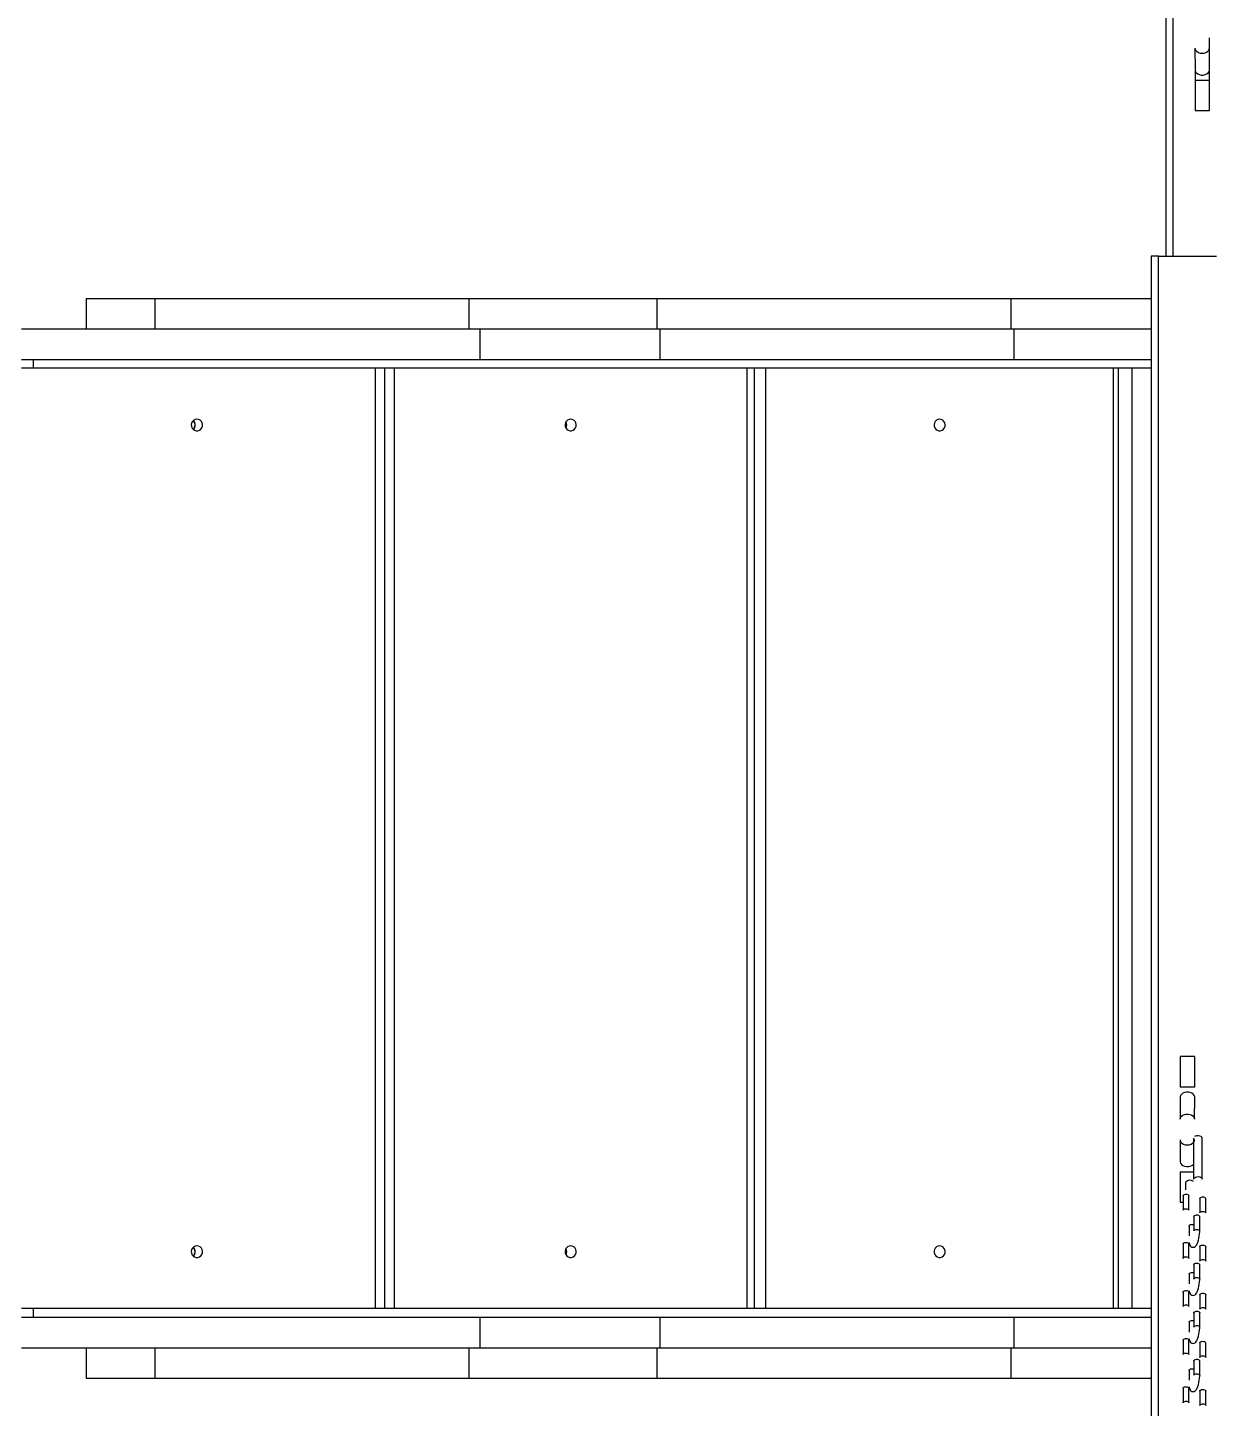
# Model space of a CAD drawing. Header units: millimetres. Extents: x -8045 to 6871, y -5915 to 5473.
# Drawn here: x -1458 to -642, y 624 to 1571 of the extents above; entities that cross this region are included whole.
import ezdxf

# ---------------------------------------------------------------- set-up
doc = ezdxf.new("R2010")
doc.units = ezdxf.units.MM
for name, color, linetype in [('DIKOM_ОБЪЕКТ', 7, 'Continuous'), ('DIKOM_РАЗМЕР_ЗОНА', 7, 'Continuous'), ('DIKOM_РАЗМЕР_ОБЪЕКТА', 7, 'Continuous')]:
    doc.layers.add(name, color=color, linetype=linetype)
doc.styles.add('style1', font='arial.ttf', dxfattribs={"width": 0.8})
doc.dimstyles.new('1-50', dxfattribs={"dimtxt": 300, "dimasz": 200, "dimexe": 100, "dimexo": 0, "dimgap": 100, "dimtad": 1, "dimtxsty": 'style1', "dimcen": 200, "dimclrd": 7, "dimclre": 7, "dimclrt": 7, "dimadec": 1, "dimazin": 2, "dimtfac": 1, "dimtmove": 0, "dimatfit": 2, "dimfxl": 0, "dimlwd": 25, "dimlwe": 18, "dimarcsym": 0})

# ---------------------------------------------------------------- blocks, each defined once
blk = doc.blocks.new('*D10')
at = {"layer": 'Defpoints', "color": 0, "linetype": 'Continuous', "transparency": 16777216}
for p in [(-1653.81, 3474.95), (-5616.46, -3083.4), (491.01, -3083.4)]:
    blk.add_point(p, dxfattribs=at)
at = {"layer": 'DIKOM_РАЗМЕР_ОБЪЕКТА', "color": 7, "linetype": 'Continuous', "lineweight": 18, "transparency": 16777216}
for p, q in [((-1653.81, 3474.95), (-5716.46, 3474.95)), ((491.01, -3083.4), (-5716.46, -3083.4))]:
    blk.add_line(p, q, dxfattribs=at)
at = {"layer": 'DIKOM_РАЗМЕР_ОБЪЕКТА', "color": 7, "linetype": 'Continuous', "lineweight": 25, "transparency": 16777216}
blk.add_line((-5616.46, 3274.95), (-5616.46, -2883.4), dxfattribs=at)
at = {"layer": 'DIKOM_РАЗМЕР_ОБЪЕКТА', "color": 7, "linetype": 'Continuous', "transparency": 16777216}
for points in [[(-5649.79, 3274.95), (-5583.12, 3274.95), (-5616.46, 3474.95)], [(-5649.79, -2883.4), (-5583.12, -2883.4), (-5616.46, -3083.4)]]:
    blk.add_solid(points, dxfattribs=at)
at = {"layer": 'DIKOM_РАЗМЕР_ОБЪЕКТА', "color": 7, "linetype": 'Continuous', "lineweight": 15, "transparency": 16777216, "insert": (-5869.63, -1326.86), "char_height": 300, "attachment_point": 5, "rotation": 90, "style": 'style1'}
blk.add_mtext('6550', dxfattribs=at)
blk = doc.blocks.new('*D12')
at = {"layer": 'Defpoints', "color": 0, "transparency": 16777216}
for p in [(-2189.61, 5472.65), (-7595.21, -5084.97), (-495.58, -5084.97)]:
    blk.add_point(p, dxfattribs=at)
at = {"layer": 'DIKOM_РАЗМЕР_ЗОНА', "color": 7, "lineweight": 18, "transparency": 16777216}
for p, q in [((-2189.61, 5472.65), (-7695.21, 5472.65)), ((-495.58, -5084.97), (-7695.21, -5084.97))]:
    blk.add_line(p, q, dxfattribs=at)
at = {"layer": 'DIKOM_РАЗМЕР_ЗОНА', "color": 7, "lineweight": 25, "transparency": 16777216}
blk.add_line((-7595.21, 5272.65), (-7595.21, -4884.97), dxfattribs=at)
at = {"layer": 'DIKOM_РАЗМЕР_ЗОНА', "color": 7, "transparency": 16777216}
for points in [[(-7628.55, 5272.65), (-7561.88, 5272.65), (-7595.21, 5472.65)], [(-7628.55, -4884.97), (-7561.88, -4884.97), (-7595.21, -5084.97)]]:
    blk.add_solid(points, dxfattribs=at)
at = {"layer": 'DIKOM_РАЗМЕР_ЗОНА', "color": 7, "transparency": 16777216, "insert": (-7848.38, -1452.59), "char_height": 300, "attachment_point": 5, "rotation": 90, "style": 'style1'}
blk.add_mtext('10550', dxfattribs=at)

msp = doc.modelspace()

# ---------------------------------------------------------------- linework, layer by layer
at = {"layer": 'DIKOM_ОБЪЕКТ', "color": 7, "linetype": 'Continuous', "lineweight": 15}
for p, q in [((-675.639, 1813.843), (-675.639, 1413.843)), ((-670.663, 1413.843), (-670.663, 1813.843)), ((-655.769, 1556.748), (-655.7, 1541.748)), ((-645.7, 1541.795), (-645.77, 1556.795)), ((-655.686, 1534.701), (-655.686, 1513.843)), ((-655.686, 1534.701), (-645.686, 1534.701)), ((-645.686, 1513.843), (-645.686, 1534.701)), ((-655.686, 1513.843), (-650.709, 1513.843)), ((-650.709, 1513.843), (-645.686, 1513.843)), ((-685.854, 1413.843), (-685.854, -174.063)), ((-680.877, 1413.843), (-685.854, 1413.843)), ((-680.877, 1413.843), (-640.877, 1413.843)), ((-680.877, 373.603), (-680.877, 1413.843)), ((-1417.358, 1384.843), (-1417.358, 1363.843)), ((-1417.358, 1384.843), (-1370.26, 1384.843)), ((-1370.26, 1384.843), (-1370.26, 1363.843)), ((-1370.26, 1384.843), (-1154.642, 1384.843)), ((-1154.642, 1384.843), (-1154.642, 1363.843)), ((-1154.642, 1384.843), (-1025.418, 1384.843)), ((-1025.418, 1384.843), (-1025.418, 1363.843)), ((-1025.418, 1384.843), (-782.257, 1384.843)), ((-782.257, 1384.843), (-782.257, 1363.843)), ((-782.257, 1384.843), (-685.854, 1384.843)), ((-1461.813, 1363.843), (-1146.938, 1363.843)), ((-1146.938, 1363.843), (-1146.938, 1342.843)), ((-1146.938, 1363.843), (-1023.259, 1363.843)), ((-1023.259, 1363.843), (-1023.259, 1342.843)), ((-1023.259, 1363.843), (-780.098, 1363.843)), ((-780.098, 1363.843), (-780.098, 1342.843)), ((-780.098, 1363.843), (-685.854, 1363.843)), ((-1461.813, 1342.843), (-1146.938, 1342.843)), ((-1453.511, 1336.843), (-1461.813, 1336.843)), ((-1453.511, 1336.843), (-1453.511, 1342.843)), ((-685.854, 1336.843), (-1453.511, 1336.843)), ((-1218.589, 690.843), (-1218.589, 1336.843)), ((-1212.405, 1336.843), (-1212.405, 690.843)), ((-1205.862, 1336.843), (-1205.862, 690.843)), ((-1146.938, 1342.843), (-1023.259, 1342.843)), ((-1023.259, 1342.843), (-780.098, 1342.843)), ((-963.313, 690.843), (-963.313, 1336.843)), ((-958.561, 1336.843), (-958.561, 690.843)), ((-950.646, 1336.843), (-950.646, 690.843)), ((-780.098, 1342.843), (-685.854, 1342.843)), ((-711.63, 690.843), (-711.63, 1336.843)), ((-708.405, 1336.843), (-708.405, 690.843)), ((-699.173, 1336.843), (-699.173, 690.843)), ((-665.9, 863.843), (-665.9, 842.985)), ((-655.9, 863.843), (-665.9, 863.843)), ((-655.9, 842.985), (-655.9, 863.843)), ((-665.914, 835.937), (-665.984, 820.937)), ((-655.9, 842.985), (-665.9, 842.985)), ((-655.984, 820.891), (-655.914, 835.891)), ((-665.984, 806.748), (-665.914, 791.748)), ((-656.715, 807.809), (-656.715, 779.71)), ((-650.715, 779.71), (-650.715, 807.809)), ((-665.9, 784.701), (-665.9, 763.843)), ((-665.9, 784.701), (-656.715, 784.701)), ((-662.075, 777.606), (-662.19, 777.144)), ((-662.19, 777.144), (-662.19, 772.307)), ((-663.892, 768.194), (-663.892, 758.276)), ((-659.892, 758.276), (-659.892, 768.194)), ((-665.9, 763.843), (-663.892, 763.843)), ((-652.35, 766.344), (-652.35, 756.427)), ((-648.35, 756.427), (-648.35, 766.344)), ((-656.479, 753.989), (-656.479, 744.072)), ((-652.479, 744.072), (-652.479, 753.989)), ((-659.763, 747.491), (-659.763, 740.784)), ((-663.892, 735.136), (-663.892, 725.218)), ((-659.892, 725.218), (-659.892, 735.136)), ((-652.35, 733.286), (-652.35, 723.369)), ((-648.35, 723.369), (-648.35, 733.286)), ((-656.479, 720.931), (-656.479, 711.014)), ((-652.479, 711.014), (-652.479, 720.931)), ((-659.763, 714.433), (-659.763, 707.726)), ((-663.892, 702.078), (-663.892, 692.161)), ((-659.892, 692.161), (-659.892, 702.078)), ((-652.35, 700.229), (-652.35, 690.311)), ((-648.35, 690.311), (-648.35, 700.229)), ((-1453.511, 690.843), (-1461.813, 690.843)), ((-1461.813, 684.843), (-1146.938, 684.843)), ((-685.854, 690.843), (-1453.511, 690.843)), ((-1453.511, 684.843), (-1453.511, 690.843)), ((-1146.938, 684.843), (-1146.938, 663.843)), ((-1146.938, 684.843), (-1023.259, 684.843)), ((-1023.259, 684.843), (-1023.259, 663.843)), ((-1023.259, 684.843), (-780.098, 684.843)), ((-780.098, 684.843), (-780.098, 663.843)), ((-780.098, 684.843), (-685.854, 684.843)), ((-656.479, 687.873), (-656.479, 677.956)), ((-652.479, 677.956), (-652.479, 687.873)), ((-659.763, 681.375), (-659.763, 674.668)), ((-1461.813, 663.843), (-1146.938, 663.843)), ((-1417.358, 663.843), (-1417.358, 642.843)), ((-1370.26, 663.843), (-1370.26, 642.843)), ((-1154.642, 663.843), (-1154.642, 642.843)), ((-1146.938, 663.843), (-1023.259, 663.843)), ((-1025.418, 663.843), (-1025.418, 642.843)), ((-1023.259, 663.843), (-780.098, 663.843)), ((-782.257, 663.843), (-782.257, 642.843)), ((-780.098, 663.843), (-685.854, 663.843)), ((-663.892, 669.02), (-663.892, 659.103)), ((-659.892, 659.103), (-659.892, 669.02)), ((-652.35, 667.171), (-652.35, 657.253)), ((-648.35, 657.253), (-648.35, 667.171)), ((-656.479, 654.815), (-656.479, 644.898)), ((-652.479, 644.898), (-652.479, 654.815)), ((-659.763, 648.317), (-659.763, 641.61)), ((-1417.358, 642.843), (-1370.26, 642.843)), ((-1370.26, 642.843), (-1154.642, 642.843)), ((-1154.642, 642.843), (-1025.418, 642.843)), ((-1025.418, 642.843), (-782.257, 642.843)), ((-782.257, 642.843), (-685.854, 642.843)), ((-663.892, 635.962), (-663.892, 626.045)), ((-659.892, 626.045), (-659.892, 635.962)), ((-652.35, 634.113), (-652.35, 624.196)), ((-648.35, 624.196), (-648.35, 634.113))]:
    msp.add_line(p, q, dxfattribs=at)
at = {"layer": 'DIKOM_ОБЪЕКТ', "color": 7, "linetype": 'Continuous', "lineweight": 15, "flags": 128}
for points in [[(-655.769, 1556.759), (-655.668, 1556.052), (-655.216, 1555.145), (-654.435, 1554.358), (-653.381, 1553.751), (-652.134, 1553.367), (-650.786, 1553.236)], [(-650.786, 1553.236), (-649.436, 1553.367), (-648.186, 1553.751), (-647.127, 1554.358), (-646.338, 1555.145), (-645.877, 1556.052), (-645.77, 1556.814)], [(-655.7, 1541.748), (-655.689, 1541.53), (-655.417, 1540.588), (-654.794, 1539.733), (-653.868, 1539.029), (-652.707, 1538.529), (-651.397, 1538.269), (-650.035, 1538.269), (-648.723, 1538.529), (-647.557, 1539.029), (-646.624, 1539.733), (-645.994, 1540.588), (-645.713, 1541.53), (-645.7, 1541.795)], [(-1341.324, 1301.843), (-1342.481, 1301.665), (-1343.536, 1301.148), (-1344.394, 1300.337), (-1344.98, 1299.304), (-1345.24, 1298.142), (-1345.153, 1296.953), (-1344.725, 1295.843), (-1343.995, 1294.91), (-1343.028, 1294.239), (-1341.909, 1293.887), (-1340.738, 1293.887), (-1339.62, 1294.239), (-1338.652, 1294.91), (-1337.922, 1295.843), (-1337.495, 1296.953), (-1337.407, 1298.142), (-1337.668, 1299.304), (-1338.253, 1300.337), (-1339.111, 1301.148), (-1340.166, 1301.665), (-1341.324, 1301.843)], [(-1084.588, 1301.843), (-1085.731, 1301.665), (-1086.774, 1301.148), (-1087.622, 1300.337), (-1088.2, 1299.304), (-1088.458, 1298.142), (-1088.371, 1296.953), (-1087.948, 1295.843), (-1087.227, 1294.91), (-1086.271, 1294.239), (-1085.166, 1293.887), (-1084.009, 1293.887), (-1082.904, 1294.239), (-1081.948, 1294.91), (-1081.227, 1295.843), (-1080.804, 1296.953), (-1080.718, 1298.142), (-1080.975, 1299.304), (-1081.553, 1300.337), (-1082.401, 1301.148), (-1083.444, 1301.665), (-1084.588, 1301.843)], [(-831.138, 1301.843), (-832.265, 1301.665), (-833.292, 1301.148), (-834.128, 1300.337), (-834.698, 1299.304), (-834.951, 1298.142), (-834.866, 1296.953), (-834.45, 1295.843), (-833.739, 1294.91), (-832.797, 1294.239), (-831.708, 1293.887), (-830.568, 1293.887), (-829.479, 1294.239), (-828.537, 1294.91), (-827.826, 1295.843), (-827.41, 1296.953), (-827.324, 1298.142), (-827.578, 1299.304), (-828.148, 1300.337), (-828.984, 1301.148), (-830.011, 1301.665), (-831.138, 1301.843)], [(-655.914, 835.891), (-655.927, 836.155), (-656.208, 837.098), (-656.839, 837.953), (-657.771, 838.656), (-658.937, 839.157), (-660.249, 839.416), (-661.611, 839.416), (-662.921, 839.157), (-664.082, 838.656), (-665.008, 837.953), (-665.631, 837.098), (-665.903, 836.155), (-665.914, 835.937)], [(-665.984, 820.925), (-665.973, 821.155), (-665.7, 822.098), (-665.078, 822.953), (-664.152, 823.656), (-662.991, 824.157), (-661.681, 824.416), (-660.319, 824.416), (-659.007, 824.157), (-657.841, 823.656), (-656.908, 822.953), (-656.278, 822.098), (-655.996, 821.155), (-655.984, 820.876)], [(-665.984, 806.759), (-665.882, 806.052), (-665.431, 805.145), (-664.649, 804.358), (-663.596, 803.751), (-662.348, 803.367), (-661, 803.236)], [(-661, 803.236), (-659.65, 803.367), (-658.4, 803.751), (-657.341, 804.358), (-656.552, 805.145), (-656.092, 806.052), (-655.984, 806.814)], [(-650.715, 807.809), (-650.723, 807.93), (-650.977, 808.499), (-651.562, 808.985), (-652.406, 809.328), (-653.408, 809.489), (-654.447, 809.447), (-655.398, 809.207), (-656.031, 808.883)], [(-665.914, 791.748), (-665.903, 791.53), (-665.631, 790.588), (-665.008, 789.733), (-664.082, 789.029), (-662.921, 788.529), (-661.611, 788.269), (-660.249, 788.269), (-658.937, 788.529), (-657.771, 789.029), (-656.839, 789.733), (-656.715, 789.861)], [(-656.715, 779.711), (-656.601, 780.172), (-656.146, 780.7), (-655.398, 781.108), (-654.447, 781.348), (-653.408, 781.39), (-652.406, 781.229), (-651.562, 780.885), (-650.977, 780.4), (-650.723, 779.831), (-650.715, 779.711)], [(-663.892, 768.194), (-663.815, 768.502), (-663.46, 768.893), (-662.865, 769.177), (-662.122, 769.312), (-661.344, 769.277), (-660.65, 769.076), (-660.145, 768.741), (-659.905, 768.323), (-659.892, 768.194)], [(-652.35, 766.344), (-652.274, 766.652), (-651.918, 767.043), (-651.323, 767.328), (-650.58, 767.463), (-649.803, 767.427), (-649.108, 767.227), (-648.603, 766.892), (-648.363, 766.474), (-648.35, 766.344)], [(-663.892, 758.276), (-663.815, 758.584), (-663.46, 758.975), (-662.865, 759.26), (-662.122, 759.395), (-661.344, 759.359), (-660.65, 759.159), (-660.145, 758.824), (-659.905, 758.406), (-659.892, 758.272)], [(-659.763, 747.491), (-659.687, 747.799), (-659.331, 748.19), (-658.736, 748.475), (-657.994, 748.609), (-657.216, 748.574), (-656.521, 748.374), (-656.479, 748.354)], [(-656.479, 753.989), (-656.402, 754.297), (-656.046, 754.688), (-655.452, 754.973), (-654.709, 755.108), (-653.931, 755.072)], [(-653.931, 755.072), (-653.237, 754.872), (-652.731, 754.537), (-652.492, 754.119), (-652.479, 753.989)], [(-652.35, 756.427), (-652.274, 756.735), (-651.918, 757.126), (-651.323, 757.411), (-650.58, 757.545), (-649.803, 757.51), (-649.108, 757.31), (-648.603, 756.975), (-648.363, 756.557), (-648.35, 756.427)], [(-659.665, 736.054), (-659.633, 735.717), (-659.314, 734.552), (-658.972, 733.932), (-658.463, 733.397), (-657.771, 733.02), (-656.968, 732.895), (-656.202, 733.042), (-655.6, 733.361), (-655.106, 733.801), (-654.653, 734.401), (-654.15, 735.354), (-653.717, 736.476), (-653.318, 737.826), (-652.993, 739.247), (-652.743, 740.707), (-652.571, 742.157), (-652.486, 743.544), (-652.479, 744.072), (-652.479, 744.072)], [(-656.479, 744.071), (-656.402, 744.38), (-656.046, 744.771), (-655.452, 745.056), (-654.709, 745.19), (-653.931, 745.155), (-653.237, 744.954), (-652.731, 744.62), (-652.492, 744.201), (-652.479, 744.066)], [(-1341.324, 733.843), (-1342.481, 733.665), (-1343.536, 733.148), (-1344.394, 732.337), (-1344.98, 731.304), (-1345.24, 730.142), (-1345.153, 728.953), (-1344.725, 727.843), (-1343.995, 726.91), (-1343.028, 726.239), (-1341.909, 725.887), (-1340.738, 725.887), (-1339.62, 726.239), (-1338.652, 726.91), (-1337.922, 727.843), (-1337.495, 728.953), (-1337.407, 730.142), (-1337.668, 731.304), (-1338.253, 732.337), (-1339.111, 733.148), (-1340.166, 733.665), (-1341.324, 733.843)], [(-1084.588, 733.843), (-1085.731, 733.665), (-1086.774, 733.148), (-1087.622, 732.337), (-1088.2, 731.304), (-1088.458, 730.142), (-1088.371, 728.953), (-1087.948, 727.843), (-1087.227, 726.91), (-1086.271, 726.239), (-1085.166, 725.887), (-1084.009, 725.887), (-1082.904, 726.239), (-1081.948, 726.91), (-1081.227, 727.843), (-1080.804, 728.953), (-1080.718, 730.142), (-1080.975, 731.304), (-1081.553, 732.337), (-1082.401, 733.148), (-1083.444, 733.665), (-1084.588, 733.843)], [(-831.138, 733.843), (-832.265, 733.665), (-833.292, 733.148), (-834.128, 732.337), (-834.698, 731.304), (-834.951, 730.142), (-834.866, 728.953), (-834.45, 727.843), (-833.739, 726.91), (-832.797, 726.239), (-831.708, 725.887), (-830.568, 725.887), (-829.479, 726.239), (-828.537, 726.91), (-827.826, 727.843), (-827.41, 728.953), (-827.324, 730.142), (-827.578, 731.304), (-828.148, 732.337), (-828.984, 733.148), (-830.011, 733.665), (-831.138, 733.843)], [(-663.892, 735.136), (-663.815, 735.444), (-663.46, 735.835), (-662.865, 736.12), (-662.122, 736.254), (-661.344, 736.219), (-660.65, 736.018), (-660.145, 735.684), (-659.905, 735.265), (-659.892, 735.136)], [(-652.35, 733.286), (-652.274, 733.595), (-651.918, 733.986), (-651.323, 734.27), (-650.58, 734.405), (-649.803, 734.369), (-649.108, 734.169), (-648.603, 733.834), (-648.363, 733.416), (-648.35, 733.286)], [(-663.892, 725.218), (-663.815, 725.527), (-663.46, 725.918), (-662.865, 726.202), (-662.122, 726.337), (-661.344, 726.301), (-660.65, 726.101), (-660.145, 725.766), (-659.905, 725.348), (-659.892, 725.214)], [(-656.479, 720.931), (-656.402, 721.239), (-656.046, 721.63), (-655.452, 721.915), (-654.709, 722.05), (-653.931, 722.014)], [(-653.931, 722.014), (-653.237, 721.814), (-652.731, 721.479), (-652.492, 721.061), (-652.479, 720.931)], [(-652.35, 723.369), (-652.274, 723.677), (-651.918, 724.068), (-651.323, 724.353), (-650.58, 724.488), (-649.803, 724.452), (-649.108, 724.252), (-648.603, 723.917), (-648.363, 723.499), (-648.35, 723.369)], [(-659.763, 714.433), (-659.687, 714.741), (-659.331, 715.132), (-658.736, 715.417), (-657.994, 715.552), (-657.216, 715.516), (-656.521, 715.316), (-656.479, 715.296)], [(-659.665, 702.996), (-659.633, 702.66), (-659.314, 701.494), (-658.972, 700.874), (-658.463, 700.339), (-657.771, 699.962), (-656.968, 699.837), (-656.202, 699.984), (-655.6, 700.303), (-655.106, 700.743), (-654.653, 701.343), (-654.15, 702.296), (-653.717, 703.418), (-653.318, 704.768), (-652.993, 706.189), (-652.743, 707.649), (-652.571, 709.099), (-652.486, 710.487), (-652.479, 711.014), (-652.479, 711.014)], [(-656.479, 711.013), (-656.402, 711.322), (-656.046, 711.713), (-655.452, 711.998), (-654.709, 712.132), (-653.931, 712.097), (-653.237, 711.896), (-652.731, 711.562), (-652.492, 711.144), (-652.479, 711.008)], [(-663.892, 702.078), (-663.815, 702.386), (-663.46, 702.777), (-662.865, 703.062), (-662.122, 703.196), (-661.344, 703.161), (-660.65, 702.96), (-660.145, 702.626), (-659.905, 702.208), (-659.892, 702.078)], [(-652.35, 700.229), (-652.274, 700.537), (-651.918, 700.928), (-651.323, 701.212), (-650.58, 701.347), (-649.803, 701.312), (-649.108, 701.111), (-648.603, 700.776), (-648.363, 700.358), (-648.35, 700.229)], [(-663.892, 692.16), (-663.815, 692.469), (-663.46, 692.86), (-662.865, 693.144), (-662.122, 693.279), (-661.344, 693.244), (-660.65, 693.043), (-660.145, 692.708), (-659.905, 692.29), (-659.892, 692.156)], [(-659.763, 681.375), (-659.687, 681.683), (-659.331, 682.074), (-658.736, 682.359), (-657.994, 682.494), (-657.216, 682.458), (-656.521, 682.258), (-656.479, 682.238)], [(-656.479, 687.873), (-656.402, 688.182), (-656.046, 688.573), (-655.452, 688.857), (-654.709, 688.992), (-653.931, 688.956)], [(-653.931, 688.956), (-653.237, 688.756), (-652.731, 688.421), (-652.492, 688.003), (-652.479, 687.873)], [(-652.35, 690.311), (-652.274, 690.619), (-651.918, 691.01), (-651.323, 691.295), (-650.58, 691.43), (-649.803, 691.394), (-649.108, 691.194), (-648.603, 690.859), (-648.363, 690.441), (-648.35, 690.312)], [(-659.665, 669.939), (-659.633, 669.602), (-659.314, 668.436), (-658.972, 667.816), (-658.463, 667.281), (-657.771, 666.904), (-656.968, 666.779), (-656.202, 666.926), (-655.6, 667.245), (-655.106, 667.686), (-654.653, 668.285), (-654.15, 669.238), (-653.717, 670.36), (-653.318, 671.71), (-652.993, 673.131), (-652.743, 674.591), (-652.571, 676.041), (-652.486, 677.429), (-652.479, 677.956), (-652.479, 677.956)], [(-656.479, 677.955), (-656.402, 678.264), (-656.046, 678.655), (-655.452, 678.94), (-654.709, 679.075), (-653.931, 679.039), (-653.237, 678.839), (-652.731, 678.504), (-652.492, 678.086), (-652.479, 677.951)], [(-663.892, 669.02), (-663.815, 669.328), (-663.46, 669.719), (-662.865, 670.004), (-662.122, 670.139), (-661.344, 670.103), (-660.65, 669.903), (-660.145, 669.568), (-659.905, 669.15), (-659.892, 669.02)], [(-652.35, 667.171), (-652.274, 667.479), (-651.918, 667.87), (-651.323, 668.154), (-650.58, 668.289), (-649.803, 668.254), (-649.108, 668.053), (-648.603, 667.719), (-648.363, 667.3), (-648.35, 667.171)], [(-663.892, 659.102), (-663.815, 659.411), (-663.46, 659.802), (-662.865, 660.086), (-662.122, 660.221), (-661.344, 660.186), (-660.65, 659.985), (-660.145, 659.651), (-659.905, 659.232), (-659.892, 659.098)], [(-656.479, 654.815), (-656.402, 655.124), (-656.046, 655.515), (-655.452, 655.799), (-654.709, 655.934), (-653.931, 655.899)], [(-653.931, 655.899), (-653.237, 655.698), (-652.731, 655.363), (-652.492, 654.945), (-652.479, 654.815)], [(-652.35, 657.253), (-652.274, 657.562), (-651.918, 657.953), (-651.323, 658.237), (-650.58, 658.372), (-649.803, 658.336), (-649.108, 658.136), (-648.603, 657.801), (-648.363, 657.383), (-648.35, 657.254)], [(-659.763, 648.317), (-659.687, 648.626), (-659.331, 649.017), (-658.736, 649.301), (-657.994, 649.436), (-657.216, 649.4), (-656.521, 649.2), (-656.479, 649.18)], [(-659.665, 636.881), (-659.633, 636.544), (-659.314, 635.378), (-658.972, 634.758), (-658.463, 634.223), (-657.771, 633.846), (-656.968, 633.721), (-656.202, 633.868), (-655.6, 634.188), (-655.106, 634.628), (-654.653, 635.228), (-654.15, 636.18), (-653.717, 637.303), (-653.318, 638.652), (-652.993, 640.074), (-652.743, 641.533), (-652.571, 642.983), (-652.486, 644.371), (-652.479, 644.898), (-652.479, 644.898)], [(-656.479, 644.898), (-656.402, 645.206), (-656.046, 645.597), (-655.452, 645.882), (-654.709, 646.017), (-653.931, 645.981), (-653.237, 645.781), (-652.731, 645.446), (-652.492, 645.028), (-652.479, 644.893)], [(-663.892, 635.962), (-663.815, 636.27), (-663.46, 636.661), (-662.865, 636.946), (-662.122, 637.081), (-661.344, 637.045), (-660.65, 636.845), (-660.145, 636.51), (-659.905, 636.092), (-659.892, 635.962)], [(-652.35, 634.113), (-652.274, 634.421), (-651.918, 634.812), (-651.323, 635.097), (-650.58, 635.231), (-649.803, 635.196), (-649.108, 634.995), (-648.603, 634.661), (-648.363, 634.243), (-648.35, 634.113)], [(-663.892, 626.044), (-663.815, 626.353), (-663.46, 626.744), (-662.865, 627.029), (-662.122, 627.163), (-661.344, 627.128), (-660.65, 626.927), (-660.145, 626.593), (-659.905, 626.175), (-659.892, 626.04)], [(-652.35, 624.196), (-652.274, 624.504), (-651.918, 624.895), (-651.323, 625.179), (-650.58, 625.314), (-649.803, 625.279), (-649.108, 625.078), (-648.603, 624.743), (-648.363, 624.325), (-648.35, 624.196)]]:
    msp.add_lwpolyline(points, dxfattribs=at)
at = {"layer": 'DIKOM_ОБЪЕКТ', "color": 7, "linetype": 'Continuous', "lineweight": 15}
for centre, radius, start, end in [((-1346.553, 1297.843), 4.043, 311.343473, 48.656527), ((-1347.161, 1297.843), 4.568, 331.696723, 28.303277), ((-1092.109, 1297.843), 4.616, 334.331629, 25.668371), ((-1091.346, 1297.843), 4.097, 328.317472, 31.682528), ((-659.131, 774.981), 3.945, 53.031426, 138.28581), ((-1346.552, 729.843), 4.043, 311.342945, 48.657055), ((-1347.158, 729.843), 4.568, 332.093221, 27.906779), ((-1092.109, 729.843), 4.618, 334.309686, 25.690314), ((-1091.345, 729.843), 4.097, 328.31414, 31.68586)]:
    msp.add_arc(centre, radius, start, end, dxfattribs=at)
for points, knots in [([(-645.769, 1556.813), (-645.77, 1556.957), (-645.772, 1557.405), (-645.776, 1558.355), (-645.779, 1559.54), (-645.781, 1560.707), (-645.782, 1561.78), (-645.783, 1562.806), (-645.783, 1563.516), (-645.783, 1563.843)], [0, 0, 0, 0, 0.0808171, 0.2499423, 0.4493302, 0.6028036, 0.7282257, 0.8746919, 1, 1, 1, 1]), ([(-655.7, 1541.73), (-655.699, 1541.586), (-655.697, 1541.139), (-655.694, 1540.188), (-655.691, 1539.003), (-655.688, 1537.836), (-655.687, 1536.763), (-655.686, 1535.737), (-655.686, 1535.028), (-655.686, 1534.701)], [0, 0, 0, 0, 0.0808488, 0.249942, 0.4493564, 0.6028175, 0.7282464, 0.8747067, 1, 1, 1, 1]), ([(-645.686, 1534.701), (-645.686, 1535.302), (-645.687, 1536.145), (-645.688, 1537.353), (-645.689, 1538.339), (-645.692, 1539.44), (-645.695, 1540.486), (-645.697, 1541.278), (-645.699, 1541.674), (-645.7, 1541.782)], [0, 0, 0, 0, 0.2289263, 0.3208328, 0.4710826, 0.6227919, 0.7808593, 0.9399625, 1, 1, 1, 1])]:
    msp.add_open_spline(points, degree=3, knots=knots, dxfattribs=at)

# ---------------------------------------------------------------- dimensions: what is measured, and where the dimension line sits
at = {"layer": 'DIKOM_РАЗМЕР_ЗОНА'}
dim = msp.add_linear_dim(base=(-7595.212, -5084.969), p1=(-2189.606, 5472.652), p2=(-495.584, -5084.969), angle=90, text='10550', dimstyle='1-50', dxfattribs=at)
dim.commit()
dim.dimension.update_dxf_attribs({"geometry": '*D12', "text_midpoint": (-7595.212, -1452.593), "dimtype": 160})
at = {"layer": 'DIKOM_РАЗМЕР_ОБЪЕКТА', "color": 7, "linetype": 'Continuous', "lineweight": 15}
dim = msp.add_linear_dim(base=(-5616.456, -3083.398), p1=(-1653.813, 3474.95), p2=(491.015, -3083.398), angle=90, text='6550', dimstyle='1-50', dxfattribs=at)
dim.commit()
dim.dimension.update_dxf_attribs({"geometry": '*D10', "text_midpoint": (-5616.456, -1326.858), "dimtype": 160})

doc.saveas('drawing.dxf')
